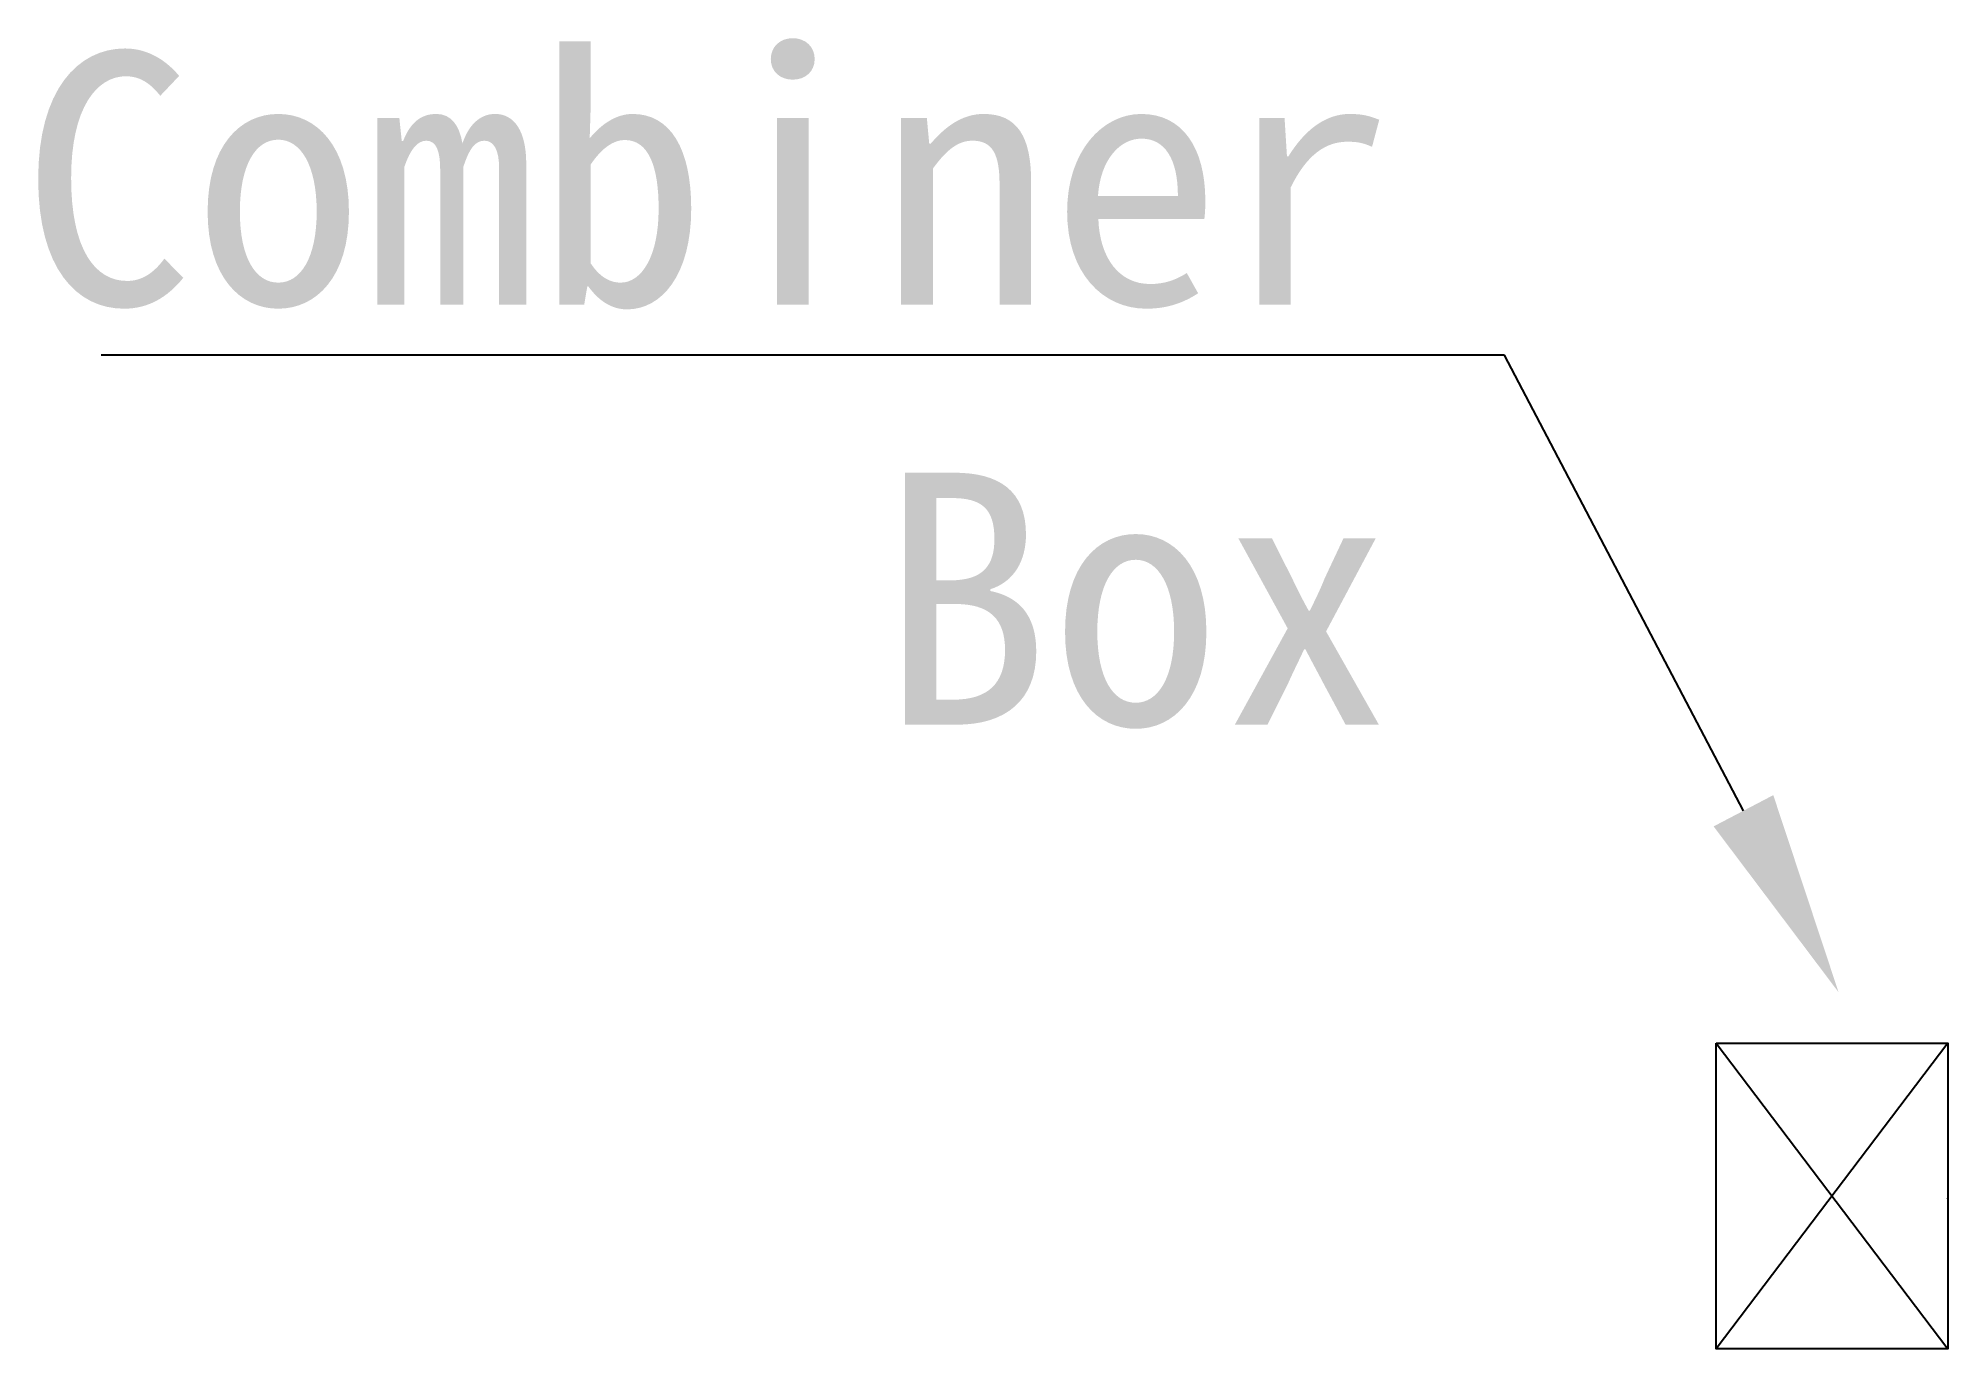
# Model space of a CAD drawing. Header units: millimetres. Extents: x -93.7 to 0, y -7.5 to 56.8.
import ezdxf
from ezdxf import colors
from ezdxf.entities.mleader import LeaderData, LeaderLine
from ezdxf.math import Vec2, Vec3

# ---------------------------------------------------------------- set-up
doc = ezdxf.new("R2010")
doc.units = ezdxf.units.MM
doc.layers.add('_TCH_MASK', color=7, linetype='Continuous', lineweight=0)
doc.layers.add('CONN', color=7, linetype='Continuous')
doc.styles.get("Standard").update_dxf_attribs({"font": ''})
doc.styles.get('Standard').set_extended_font_data('SimSun')

# ---------------------------------------------------------------- blocks, each defined once
blk = doc.blocks.new('CBX')
for p, q in [((0, 7.498), (-11.368, -7.498)), ((-11.368, 7.498), (0, -7.498))]:
    blk.add_line(p, q)
blk.add_lwpolyline([(-11.368, 7.498), (0, 7.498), (0, -7.498), (-11.368, -7.498)], close=True)
at = {"layer": 'CONN'}
blk.add_point((0, -0.119), dxfattribs=at)
at = {"layer": '_TCH_MASK'}
ml = blk.add_multileader_mtext('Standard', dxfattribs=at)
ml.set_content('Combiner Box', color=256)
ml.set_leader_properties()
ml.build(insert=Vec2(0, 0))
ml.multileader.update_dxf_attribs({"text_right_attachment_type": 6, "dogleg_length": 0.36, "arrow_head_size": 10.052})
ctx = ml.context
ctx.base_point, ctx.char_height, ctx.arrow_head_size, ctx.landing_gap_size, ctx.plane_origin = Vec3(-101.648, 49.908), 12.36269, 10.052, 5.026, Vec3(402.084, 186.343)
ctx.right_attachment, ctx.text_align_type = 6, 2
notes = []
notes.append((ctx, [(1, (1, 1, 0), (-21.74, 41.254), (-1, 0), 0.445, [(0, [(-5.356, 9.993)], 0, [])])]))
ctx.mtext.insert, ctx.mtext.width, ctx.mtext.defined_height, ctx.mtext.alignment, ctx.mtext.flow_direction = Vec3(-27.211, 56.09), 62.72304, 34.823, 3, 5
for ctx, leaders in notes:
    for number, flags, end, landing, length, lines in leaders:
        leader = LeaderData()
        leader.index, (leader.has_last_leader_line, leader.has_dogleg_vector, leader.attachment_direction) = number, flags
        leader.last_leader_point, leader.dogleg_vector, leader.dogleg_length = Vec3(end), Vec3(landing), length
        for number, points, colour, breaks in lines:
            line = LeaderLine()
            line.index, line.vertices, line.color, line.breaks = number, Vec3.list(points), colors.encode_raw_color(colour), breaks
            leader.lines.append(line)
        ctx.leaders.append(leader)

msp = doc.modelspace()

# ---------------------------------------------------------------- block references
msp.add_blockref('CBX', (0, 0))

doc.saveas('drawing.dxf')
